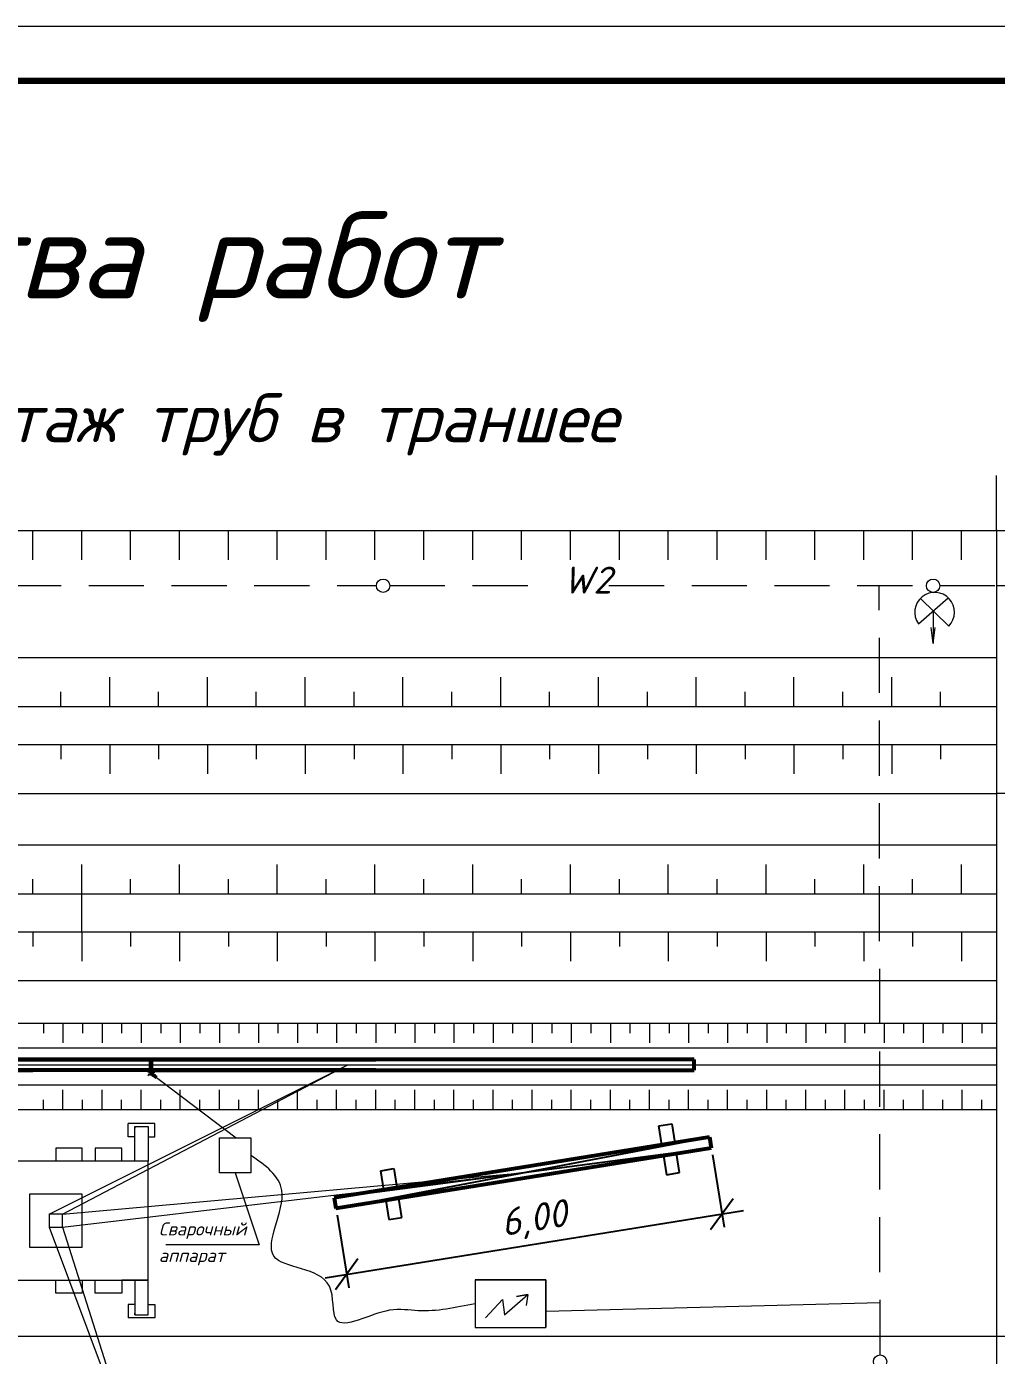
# Model space of a CAD drawing. Header units: millimetres. Extents: x 27137 to 30937, y -4667 to -569.
# Drawn here: x 29736.6 to 29825.9, y -2856.5 to -2734.1 of the extents above; entities that cross this region are included whole.
import ezdxf

# ---------------------------------------------------------------- set-up
doc = ezdxf.new("R2010")
doc.units = ezdxf.units.MM
doc.header["$LTSCALE"] = 0.4
doc.linetypes.add('осевая', pattern=[50.8, 31.75, -6.35, 6.35, -6.35])
doc.linetypes.add('штриховаяX2', pattern=[38.1, 25.4, -12.7])
doc.styles.add('Isocpeur', font='isocpeui.ttf', dxfattribs={"height": 2.5})
doc.styles.get("Standard").update_dxf_attribs({"font": 'isocpeui.ttf', "height": 2.5})
doc.dimstyles.new('06', dxfattribs={"dimtxt": 2.5, "dimasz": 2.5, "dimexe": 1.25, "dimexo": 0.625, "dimtad": 1, "dimdec": 0, "dimlfac": 200, "dimtxsty": 'Standard', "dimblk": 'OBLIQUE', "dimcen": 2.5, "dimdle": 2, "dimadec": 0, "dimazin": 0, "dimtfac": 1, "dimtdec": 0, "dimtmove": 0, "dimatfit": 3, "dimldrblk": 'OBLIQUE', "dimfxl": 1, "dimarcsym": 0})

# ---------------------------------------------------------------- blocks, each defined once
blk = doc.blocks.new('_Oblique')
at = {"color": 0, "linetype": 'ByBlock', "lineweight": -2}
blk.add_line((-0.5, -0.5), (0.5, 0.5), dxfattribs=at)
blk = doc.blocks.new('*D573')
at = {"color": 0, "lineweight": -2, "transparency": 16777216}
for p, q in [((29799.71, -2838.01), (29800.79, -2844.69)), ((29764.06, -2849.34), (29802.57, -2843.14)), ((29765.16, -2843.57), (29766.24, -2850.26))]:
    blk.add_line(p, q, dxfattribs=at)
at = {"layer": 'Defpoints', "color": 0, "transparency": 16777216}
for p in [(29799.61, -2837.39), (29765.06, -2842.96), (29800.59, -2843.46)]:
    blk.add_point(p, dxfattribs=at)
at = {"color": 0, "lineweight": -2, "transparency": 16777216, "xscale": 2.5, "yscale": 2.5, "zscale": 2.5}
for p, rotation in [((29800.59, -2843.46), 9.150594522672801), ((29766.04, -2849.02), 189.1505945226728)]:
    blk.add_blockref('_Oblique', p, dxfattribs=dict(at, rotation=rotation))
at = {"color": 0, "lineweight": 15, "transparency": 16777216, "insert": (29783.31, -2844.09), "char_height": 2.5, "attachment_point": 5, "rotation": 9.1506, "style": 'Isocpeur'}
blk.add_mtext('6,00', dxfattribs=at)

msp = doc.modelspace()

# ---------------------------------------------------------------- linework, layer by layer
at = {"lineweight": 15, "ltscale": 0.5}
for p, q in [((29825.864, -2780.4504), (29825.864, -2775.4504)), ((29825.864, -2780.4504), (29825.864, -2870.967)), ((29818.6899, -2789.1148), (29821.424, -2786.716)), ((29821.4814, -2789.3224), (29818.8641, -2786.7724)), ((29820.0466, -2787.9245), (29820.0466, -2790.9355)), ((29820.0466, -2790.9355), (29819.8525, -2789.4656)), ((29820.0466, -2790.9355), (29820.2381, -2789.4692)), ((29456.1306, -2792.2279), (29825.864, -2792.2279)), ((29429.2253, -2796.7279), (29825.864, -2796.7279)), ((29429.2253, -2800.2279), (29825.864, -2800.2279)), ((29575.0798, -2804.7279), (29825.864, -2804.7279)), ((29856.7253, -2804.7279), (29825.864, -2804.7279)), ((29723.5564, -2809.4779), (29825.864, -2809.4779)), ((29692.1511, -2813.9779), (29825.864, -2813.9779)), ((29741.6511, -2817.4779), (29741.6511, -2813.9779)), ((29692.1511, -2817.4779), (29825.864, -2817.4779)), ((29692.1511, -2821.9779), (29825.864, -2821.9779)), ((29692.1511, -2821.9779), (29746.1511, -2821.9779)), ((29692.1511, -2825.9003), (29825.864, -2825.9003)), ((29692.1511, -2828.1703), (29825.864, -2828.1703)), ((29747.7418, -2830.3799), (29748.4034, -2830.6137)), ((29747.752, -2830.7561), (29748.2813, -2830.2274)), ((29747.7527, -2830.5872), (29748.3829, -2830.392)), ((29747.9047, -2830.2783), (29748.1795, -2830.8171)), ((29747.9481, -2830.7067), (29748.0957, -2830.2566)), ((29748.0196, -2830.4888), (29755.8711, -2836.4441)), ((29692.1511, -2831.5703), (29825.864, -2831.5703)), ((29692.1511, -2833.8403), (29825.864, -2833.8403)), ((29784.3888, -2852.415), (29815.1473, -2851.6296)), ((29424.7253, -2854.7279), (29959.5769, -2854.7279))]:
    msp.add_line(p, q, dxfattribs=at)
at = {"lineweight": 15}
for p, q in [((29424.7253, -2780.5321), (29959.5769, -2780.5321)), ((29737.1511, -2783.2321), (29737.1511, -2780.5321)), ((29741.6511, -2783.2321), (29741.6511, -2780.5321)), ((29746.1511, -2783.2321), (29746.1511, -2780.5321)), ((29750.6511, -2783.2321), (29750.6511, -2780.5321)), ((29755.1511, -2783.2321), (29755.1511, -2780.5321)), ((29759.6511, -2783.2321), (29759.6511, -2780.5321)), ((29764.1511, -2783.2321), (29764.1511, -2780.5321)), ((29764.1511, -2783.2321), (29764.1511, -2780.5321)), ((29768.6511, -2783.2321), (29768.6511, -2780.5321)), ((29773.1511, -2783.2321), (29773.1511, -2780.5321)), ((29777.6511, -2783.2321), (29777.6511, -2780.5321)), ((29782.1511, -2783.2321), (29782.1511, -2780.5321)), ((29786.6511, -2783.2321), (29786.6511, -2780.5321)), ((29791.1511, -2783.2321), (29791.1511, -2780.5321)), ((29795.6511, -2783.2321), (29795.6511, -2780.5321)), ((29800.1511, -2783.2321), (29800.1511, -2780.5321)), ((29800.1511, -2783.2321), (29800.1511, -2780.5321)), ((29804.6511, -2783.2321), (29804.6511, -2780.5321)), ((29804.6511, -2783.2321), (29804.6511, -2780.5321)), ((29809.1511, -2783.2321), (29809.1511, -2780.5321)), ((29813.6511, -2783.2321), (29813.6511, -2780.5321)), ((29818.1511, -2783.2321), (29818.1511, -2780.5321)), ((29818.1511, -2783.2321), (29818.1511, -2780.5321)), ((29822.6511, -2783.2321), (29822.6511, -2780.5321)), ((29744.2253, -2796.7279), (29744.2253, -2794.0279)), ((29744.2253, -2796.7279), (29744.2253, -2794.0279)), ((29744.2253, -2796.7279), (29744.2253, -2794.0279)), ((29744.2253, -2796.7279), (29744.2253, -2794.0279)), ((29744.2253, -2796.7279), (29744.2253, -2794.0279)), ((29744.2253, -2796.7279), (29744.2253, -2794.0279)), ((29753.2253, -2796.7279), (29753.2253, -2794.0279)), ((29753.2253, -2796.7279), (29753.2253, -2794.0279)), ((29753.2253, -2796.7279), (29753.2253, -2794.0279)), ((29753.2253, -2796.7279), (29753.2253, -2794.0279)), ((29762.2253, -2796.7279), (29762.2253, -2794.0279)), ((29762.2253, -2796.7279), (29762.2253, -2794.0279)), ((29762.2253, -2796.7279), (29762.2253, -2794.0279)), ((29762.2253, -2796.7279), (29762.2253, -2794.0279)), ((29762.2253, -2796.7279), (29762.2253, -2794.0279)), ((29762.2253, -2796.7279), (29762.2253, -2794.0279)), ((29771.2253, -2796.7279), (29771.2253, -2794.0279)), ((29771.2253, -2796.7279), (29771.2253, -2794.0279)), ((29771.2253, -2796.7279), (29771.2253, -2794.0279)), ((29771.2253, -2796.7279), (29771.2253, -2794.0279)), ((29780.2253, -2796.7279), (29780.2253, -2794.0279)), ((29780.2253, -2796.7279), (29780.2253, -2794.0279)), ((29780.2253, -2796.7279), (29780.2253, -2794.0279)), ((29780.2253, -2796.7279), (29780.2253, -2794.0279)), ((29780.2253, -2796.7279), (29780.2253, -2794.0279)), ((29780.2253, -2796.7279), (29780.2253, -2794.0279)), ((29789.2253, -2796.7279), (29789.2253, -2794.0279)), ((29789.2253, -2796.7279), (29789.2253, -2794.0279)), ((29789.2253, -2796.7279), (29789.2253, -2794.0279)), ((29789.2253, -2796.7279), (29789.2253, -2794.0279)), ((29798.2253, -2796.7279), (29798.2253, -2794.0279)), ((29798.2253, -2796.7279), (29798.2253, -2794.0279)), ((29798.2253, -2796.7279), (29798.2253, -2794.0279)), ((29798.2253, -2796.7279), (29798.2253, -2794.0279)), ((29798.2253, -2796.7279), (29798.2253, -2794.0279)), ((29798.2253, -2796.7279), (29798.2253, -2794.0279)), ((29807.2253, -2796.7279), (29807.2253, -2794.0279)), ((29807.2253, -2796.7279), (29807.2253, -2794.0279)), ((29807.2253, -2796.7279), (29807.2253, -2794.0279)), ((29807.2253, -2796.7279), (29807.2253, -2794.0279)), ((29816.2253, -2796.7279), (29816.2253, -2794.0279)), ((29816.2253, -2796.7279), (29816.2253, -2794.0279)), ((29816.2253, -2796.7279), (29816.2253, -2794.0279)), ((29816.2253, -2796.7279), (29816.2253, -2794.0279)), ((29816.2253, -2796.7279), (29816.2253, -2794.0279)), ((29816.2253, -2796.7279), (29816.2253, -2794.0279)), ((29739.7253, -2796.7279), (29739.7253, -2795.3779)), ((29748.7253, -2796.7279), (29748.7253, -2795.3779)), ((29748.7253, -2796.7279), (29748.7253, -2795.3779)), ((29757.7253, -2796.7279), (29757.7253, -2795.3779)), ((29766.7253, -2796.7279), (29766.7253, -2795.3779)), ((29766.7253, -2796.7279), (29766.7253, -2795.3779)), ((29775.7253, -2796.7279), (29775.7253, -2795.3779)), ((29784.7253, -2796.7279), (29784.7253, -2795.3779)), ((29784.7253, -2796.7279), (29784.7253, -2795.3779)), ((29793.7253, -2796.7279), (29793.7253, -2795.3779)), ((29802.7253, -2796.7279), (29802.7253, -2795.3779)), ((29802.7253, -2796.7279), (29802.7253, -2795.3779)), ((29811.7253, -2796.7279), (29811.7253, -2795.3779)), ((29820.7253, -2796.7279), (29820.7253, -2795.3779)), ((29820.7253, -2796.7279), (29820.7253, -2795.3779)), ((29739.7253, -2800.2279), (29739.7253, -2801.5779)), ((29744.2253, -2800.2279), (29744.2253, -2802.9279)), ((29744.2253, -2800.2279), (29744.2253, -2802.9279)), ((29744.2253, -2800.2279), (29744.2253, -2802.9279)), ((29744.2253, -2800.2279), (29744.2253, -2802.9279)), ((29744.2253, -2800.2279), (29744.2253, -2802.9279)), ((29744.2253, -2800.2279), (29744.2253, -2802.9279)), ((29744.2253, -2800.2279), (29744.2253, -2802.9279)), ((29744.2253, -2800.2279), (29744.2253, -2802.9279)), ((29748.7253, -2800.2279), (29748.7253, -2801.5779)), ((29748.7253, -2800.2279), (29748.7253, -2801.5779)), ((29753.2253, -2800.2279), (29753.2253, -2802.9279)), ((29753.2253, -2800.2279), (29753.2253, -2802.9279)), ((29753.2253, -2800.2279), (29753.2253, -2802.9279)), ((29757.7253, -2800.2279), (29757.7253, -2801.5779)), ((29762.2253, -2800.2279), (29762.2253, -2802.9279)), ((29762.2253, -2800.2279), (29762.2253, -2802.9279)), ((29762.2253, -2800.2279), (29762.2253, -2802.9279)), ((29762.2253, -2800.2279), (29762.2253, -2802.9279)), ((29762.2253, -2800.2279), (29762.2253, -2802.9279)), ((29762.2253, -2800.2279), (29762.2253, -2802.9279)), ((29762.2253, -2800.2279), (29762.2253, -2802.9279)), ((29762.2253, -2800.2279), (29762.2253, -2802.9279)), ((29766.7253, -2800.2279), (29766.7253, -2801.5779)), ((29766.7253, -2800.2279), (29766.7253, -2801.5779)), ((29771.2253, -2800.2279), (29771.2253, -2802.9279)), ((29771.2253, -2800.2279), (29771.2253, -2802.9279)), ((29771.2253, -2800.2279), (29771.2253, -2802.9279)), ((29775.7253, -2800.2279), (29775.7253, -2801.5779)), ((29780.2253, -2800.2279), (29780.2253, -2802.9279)), ((29780.2253, -2800.2279), (29780.2253, -2802.9279)), ((29780.2253, -2800.2279), (29780.2253, -2802.9279)), ((29780.2253, -2800.2279), (29780.2253, -2802.9279)), ((29780.2253, -2800.2279), (29780.2253, -2802.9279)), ((29780.2253, -2800.2279), (29780.2253, -2802.9279)), ((29780.2253, -2800.2279), (29780.2253, -2802.9279)), ((29780.2253, -2800.2279), (29780.2253, -2802.9279)), ((29784.7253, -2800.2279), (29784.7253, -2801.5779)), ((29784.7253, -2800.2279), (29784.7253, -2801.5779)), ((29789.2253, -2800.2279), (29789.2253, -2802.9279)), ((29789.2253, -2800.2279), (29789.2253, -2802.9279)), ((29789.2253, -2800.2279), (29789.2253, -2802.9279)), ((29793.7253, -2800.2279), (29793.7253, -2801.5779)), ((29798.2253, -2800.2279), (29798.2253, -2802.9279)), ((29798.2253, -2800.2279), (29798.2253, -2802.9279)), ((29798.2253, -2800.2279), (29798.2253, -2802.9279)), ((29798.2253, -2800.2279), (29798.2253, -2802.9279)), ((29798.2253, -2800.2279), (29798.2253, -2802.9279)), ((29798.2253, -2800.2279), (29798.2253, -2802.9279)), ((29798.2253, -2800.2279), (29798.2253, -2802.9279)), ((29798.2253, -2800.2279), (29798.2253, -2802.9279)), ((29802.7253, -2800.2279), (29802.7253, -2801.5779)), ((29802.7253, -2800.2279), (29802.7253, -2801.5779)), ((29807.2253, -2800.2279), (29807.2253, -2802.9279)), ((29807.2253, -2800.2279), (29807.2253, -2802.9279)), ((29807.2253, -2800.2279), (29807.2253, -2802.9279)), ((29811.7253, -2800.2279), (29811.7253, -2801.5779)), ((29816.2253, -2800.2279), (29816.2253, -2802.9279)), ((29816.2253, -2800.2279), (29816.2253, -2802.9279)), ((29816.2253, -2800.2279), (29816.2253, -2802.9279)), ((29816.2253, -2800.2279), (29816.2253, -2802.9279)), ((29816.2253, -2800.2279), (29816.2253, -2802.9279)), ((29816.2253, -2800.2279), (29816.2253, -2802.9279)), ((29816.2253, -2800.2279), (29816.2253, -2802.9279)), ((29816.2253, -2800.2279), (29816.2253, -2802.9279)), ((29820.7253, -2800.2279), (29820.7253, -2801.5779)), ((29820.7253, -2800.2279), (29820.7253, -2801.5779)), ((29741.6511, -2813.9779), (29741.6511, -2811.2779)), ((29741.6511, -2813.9779), (29741.6511, -2811.2779)), ((29741.6511, -2813.9779), (29741.6511, -2811.2779)), ((29741.6511, -2813.9779), (29741.6511, -2811.2779)), ((29741.6511, -2813.9779), (29741.6511, -2811.2779)), ((29741.6511, -2813.9779), (29741.6511, -2811.2779)), ((29741.6511, -2813.9779), (29741.6511, -2811.2779)), ((29741.6511, -2813.9779), (29741.6511, -2811.2779)), ((29750.6511, -2813.9779), (29750.6511, -2811.2779)), ((29750.6511, -2813.9779), (29750.6511, -2811.2779)), ((29759.6511, -2813.9779), (29759.6511, -2811.2779)), ((29759.6511, -2813.9779), (29759.6511, -2811.2779)), ((29759.6511, -2813.9779), (29759.6511, -2811.2779)), ((29759.6511, -2813.9779), (29759.6511, -2811.2779)), ((29759.6511, -2813.9779), (29759.6511, -2811.2779)), ((29759.6511, -2813.9779), (29759.6511, -2811.2779)), ((29759.6511, -2813.9779), (29759.6511, -2811.2779)), ((29759.6511, -2813.9779), (29759.6511, -2811.2779)), ((29768.6511, -2813.9779), (29768.6511, -2811.2779)), ((29768.6511, -2813.9779), (29768.6511, -2811.2779)), ((29777.6511, -2813.9779), (29777.6511, -2811.2779)), ((29777.6511, -2813.9779), (29777.6511, -2811.2779)), ((29777.6511, -2813.9779), (29777.6511, -2811.2779)), ((29777.6511, -2813.9779), (29777.6511, -2811.2779)), ((29777.6511, -2813.9779), (29777.6511, -2811.2779)), ((29777.6511, -2813.9779), (29777.6511, -2811.2779)), ((29777.6511, -2813.9779), (29777.6511, -2811.2779)), ((29777.6511, -2813.9779), (29777.6511, -2811.2779)), ((29786.6511, -2813.9779), (29786.6511, -2811.2779)), ((29786.6511, -2813.9779), (29786.6511, -2811.2779)), ((29795.6511, -2813.9779), (29795.6511, -2811.2779)), ((29795.6511, -2813.9779), (29795.6511, -2811.2779)), ((29795.6511, -2813.9779), (29795.6511, -2811.2779)), ((29795.6511, -2813.9779), (29795.6511, -2811.2779)), ((29795.6511, -2813.9779), (29795.6511, -2811.2779)), ((29795.6511, -2813.9779), (29795.6511, -2811.2779)), ((29795.6511, -2813.9779), (29795.6511, -2811.2779)), ((29795.6511, -2813.9779), (29795.6511, -2811.2779)), ((29804.6511, -2813.9779), (29804.6511, -2811.2779)), ((29804.6511, -2813.9779), (29804.6511, -2811.2779)), ((29813.6511, -2813.9779), (29813.6511, -2811.2779)), ((29813.6511, -2813.9779), (29813.6511, -2811.2779)), ((29813.6511, -2813.9779), (29813.6511, -2811.2779)), ((29813.6511, -2813.9779), (29813.6511, -2811.2779)), ((29813.6511, -2813.9779), (29813.6511, -2811.2779)), ((29813.6511, -2813.9779), (29813.6511, -2811.2779)), ((29813.6511, -2813.9779), (29813.6511, -2811.2779)), ((29813.6511, -2813.9779), (29813.6511, -2811.2779)), ((29822.6511, -2813.9779), (29822.6511, -2811.2779)), ((29822.6511, -2813.9779), (29822.6511, -2811.2779)), ((29737.1511, -2813.9779), (29737.1511, -2812.6279)), ((29746.1511, -2813.9779), (29746.1511, -2812.6279)), ((29755.1511, -2813.9779), (29755.1511, -2812.6279)), ((29764.1511, -2813.9779), (29764.1511, -2812.6279)), ((29773.1511, -2813.9779), (29773.1511, -2812.6279)), ((29782.1511, -2813.9779), (29782.1511, -2812.6279)), ((29791.1511, -2813.9779), (29791.1511, -2812.6279)), ((29800.1511, -2813.9779), (29800.1511, -2812.6279)), ((29809.1511, -2813.9779), (29809.1511, -2812.6279)), ((29818.1511, -2813.9779), (29818.1511, -2812.6279)), ((29737.1511, -2817.4779), (29737.1511, -2818.8279)), ((29741.6511, -2817.4779), (29741.6511, -2820.1779)), ((29741.6511, -2817.4779), (29741.6511, -2820.1779)), ((29741.6511, -2817.4779), (29741.6511, -2820.1779)), ((29741.6511, -2817.4779), (29741.6511, -2820.1779)), ((29741.6511, -2817.4779), (29741.6511, -2820.1779)), ((29741.6511, -2817.4779), (29741.6511, -2820.1779)), ((29741.6511, -2817.4779), (29741.6511, -2820.1779)), ((29741.6511, -2817.4779), (29741.6511, -2820.1779)), ((29746.1511, -2817.4779), (29746.1511, -2818.8279)), ((29750.6511, -2817.4779), (29750.6511, -2820.1779)), ((29750.6511, -2817.4779), (29750.6511, -2820.1779)), ((29755.1511, -2817.4779), (29755.1511, -2818.8279)), ((29759.6511, -2817.4779), (29759.6511, -2820.1779)), ((29759.6511, -2817.4779), (29759.6511, -2820.1779)), ((29759.6511, -2817.4779), (29759.6511, -2820.1779)), ((29759.6511, -2817.4779), (29759.6511, -2820.1779)), ((29759.6511, -2817.4779), (29759.6511, -2820.1779)), ((29759.6511, -2817.4779), (29759.6511, -2820.1779)), ((29759.6511, -2817.4779), (29759.6511, -2820.1779)), ((29759.6511, -2817.4779), (29759.6511, -2820.1779)), ((29764.1511, -2817.4779), (29764.1511, -2818.8279)), ((29764.1511, -2817.4779), (29764.1511, -2818.8279)), ((29768.6511, -2817.4779), (29768.6511, -2820.1779)), ((29768.6511, -2817.4779), (29768.6511, -2820.1779)), ((29773.1511, -2817.4779), (29773.1511, -2818.8279)), ((29777.6511, -2817.4779), (29777.6511, -2820.1779)), ((29777.6511, -2817.4779), (29777.6511, -2820.1779)), ((29777.6511, -2817.4779), (29777.6511, -2820.1779)), ((29777.6511, -2817.4779), (29777.6511, -2820.1779)), ((29777.6511, -2817.4779), (29777.6511, -2820.1779)), ((29777.6511, -2817.4779), (29777.6511, -2820.1779)), ((29777.6511, -2817.4779), (29777.6511, -2820.1779)), ((29777.6511, -2817.4779), (29777.6511, -2820.1779)), ((29782.1511, -2817.4779), (29782.1511, -2818.8279)), ((29786.6511, -2817.4779), (29786.6511, -2820.1779)), ((29786.6511, -2817.4779), (29786.6511, -2820.1779)), ((29791.1511, -2817.4779), (29791.1511, -2818.8279)), ((29795.6511, -2817.4779), (29795.6511, -2820.1779)), ((29795.6511, -2817.4779), (29795.6511, -2820.1779)), ((29795.6511, -2817.4779), (29795.6511, -2820.1779)), ((29795.6511, -2817.4779), (29795.6511, -2820.1779)), ((29795.6511, -2817.4779), (29795.6511, -2820.1779)), ((29795.6511, -2817.4779), (29795.6511, -2820.1779)), ((29795.6511, -2817.4779), (29795.6511, -2820.1779)), ((29795.6511, -2817.4779), (29795.6511, -2820.1779)), ((29800.1511, -2817.4779), (29800.1511, -2818.8279)), ((29804.6511, -2817.4779), (29804.6511, -2820.1779)), ((29804.6511, -2817.4779), (29804.6511, -2820.1779)), ((29809.1511, -2817.4779), (29809.1511, -2818.8279)), ((29813.6511, -2817.4779), (29813.6511, -2820.1779)), ((29813.6511, -2817.4779), (29813.6511, -2820.1779)), ((29813.6511, -2817.4779), (29813.6511, -2820.1779)), ((29813.6511, -2817.4779), (29813.6511, -2820.1779)), ((29813.6511, -2817.4779), (29813.6511, -2820.1779)), ((29813.6511, -2817.4779), (29813.6511, -2820.1779)), ((29813.6511, -2817.4779), (29813.6511, -2820.1779)), ((29813.6511, -2817.4779), (29813.6511, -2820.1779)), ((29818.1511, -2817.4779), (29818.1511, -2818.8279)), ((29822.6511, -2817.4779), (29822.6511, -2820.1779)), ((29822.6511, -2817.4779), (29822.6511, -2820.1779)), ((29738.1208, -2825.9003), (29738.1208, -2826.8003)), ((29738.1208, -2825.9003), (29738.1208, -2826.8003)), ((29739.9208, -2825.9003), (29739.9208, -2827.7003)), ((29739.9208, -2825.9003), (29739.9208, -2827.7003)), ((29739.9208, -2825.9003), (29739.9208, -2827.7003)), ((29739.9208, -2825.9003), (29739.9208, -2827.7003)), ((29739.9208, -2825.9003), (29739.9208, -2827.7003)), ((29739.9208, -2825.9003), (29739.9208, -2827.7003)), ((29739.9208, -2825.9003), (29739.9208, -2827.7003)), ((29739.9208, -2825.9003), (29739.9208, -2827.7003)), ((29739.9208, -2825.9003), (29739.9208, -2827.7003)), ((29741.7208, -2825.9003), (29741.7208, -2826.8003)), ((29741.7208, -2825.9003), (29741.7208, -2826.8003)), ((29743.5208, -2825.9003), (29743.5208, -2827.7003)), ((29743.5208, -2825.9003), (29743.5208, -2827.7003)), ((29743.5208, -2825.9003), (29743.5208, -2827.7003)), ((29743.5208, -2825.9003), (29743.5208, -2827.7003)), ((29743.5208, -2825.9003), (29743.5208, -2827.7003)), ((29743.5208, -2825.9003), (29743.5208, -2827.7003)), ((29743.5208, -2825.9003), (29743.5208, -2827.7003)), ((29743.5208, -2825.9003), (29743.5208, -2827.7003)), ((29743.5208, -2825.9003), (29743.5208, -2827.7003)), ((29745.3208, -2825.9003), (29745.3208, -2826.8003)), ((29745.3208, -2825.9003), (29745.3208, -2826.8003)), ((29747.1208, -2825.9003), (29747.1208, -2827.7003)), ((29747.1208, -2825.9003), (29747.1208, -2827.7003)), ((29747.1208, -2825.9003), (29747.1208, -2827.7003)), ((29747.1208, -2825.9003), (29747.1208, -2827.7003)), ((29747.1208, -2825.9003), (29747.1208, -2827.7003)), ((29747.1208, -2825.9003), (29747.1208, -2827.7003)), ((29747.1208, -2825.9003), (29747.1208, -2827.7003)), ((29747.1208, -2825.9003), (29747.1208, -2827.7003)), ((29747.1208, -2825.9003), (29747.1208, -2827.7003)), ((29748.9208, -2825.9003), (29748.9208, -2826.8003)), ((29748.9208, -2825.9003), (29748.9208, -2826.8003)), ((29750.7208, -2825.9003), (29750.7208, -2827.7003)), ((29750.7208, -2825.9003), (29750.7208, -2827.7003)), ((29750.7208, -2825.9003), (29750.7208, -2827.7003)), ((29750.7208, -2825.9003), (29750.7208, -2827.7003)), ((29750.7208, -2825.9003), (29750.7208, -2827.7003)), ((29750.7208, -2825.9003), (29750.7208, -2827.7003)), ((29750.7208, -2825.9003), (29750.7208, -2827.7003)), ((29750.7208, -2825.9003), (29750.7208, -2827.7003)), ((29750.7208, -2825.9003), (29750.7208, -2827.7003)), ((29752.5208, -2825.9003), (29752.5208, -2826.8003)), ((29752.5208, -2825.9003), (29752.5208, -2826.8003)), ((29754.3208, -2825.9003), (29754.3208, -2827.7003)), ((29754.3208, -2825.9003), (29754.3208, -2827.7003)), ((29754.3208, -2825.9003), (29754.3208, -2827.7003)), ((29754.3208, -2825.9003), (29754.3208, -2827.7003)), ((29754.3208, -2825.9003), (29754.3208, -2827.7003)), ((29754.3208, -2825.9003), (29754.3208, -2827.7003)), ((29754.3208, -2825.9003), (29754.3208, -2827.7003)), ((29754.3208, -2825.9003), (29754.3208, -2827.7003)), ((29754.3208, -2825.9003), (29754.3208, -2827.7003)), ((29754.3208, -2825.9003), (29754.3208, -2827.7003)), ((29754.3208, -2825.9003), (29754.3208, -2827.7003)), ((29754.3208, -2825.9003), (29754.3208, -2827.7003)), ((29756.1208, -2825.9003), (29756.1208, -2826.8003)), ((29756.1208, -2825.9003), (29756.1208, -2826.8003)), ((29756.1208, -2825.9003), (29756.1208, -2826.8003)), ((29756.1208, -2825.9003), (29756.1208, -2826.8003)), ((29757.9208, -2825.9003), (29757.9208, -2827.7003)), ((29757.9208, -2825.9003), (29757.9208, -2827.7003)), ((29757.9208, -2825.9003), (29757.9208, -2827.7003)), ((29757.9208, -2825.9003), (29757.9208, -2827.7003)), ((29757.9208, -2825.9003), (29757.9208, -2827.7003)), ((29757.9208, -2825.9003), (29757.9208, -2827.7003)), ((29757.9208, -2825.9003), (29757.9208, -2827.7003)), ((29757.9208, -2825.9003), (29757.9208, -2827.7003)), ((29757.9208, -2825.9003), (29757.9208, -2827.7003)), ((29759.7208, -2825.9003), (29759.7208, -2826.8003)), ((29759.7208, -2825.9003), (29759.7208, -2826.8003)), ((29761.5208, -2825.9003), (29761.5208, -2827.7003)), ((29761.5208, -2825.9003), (29761.5208, -2827.7003)), ((29761.5208, -2825.9003), (29761.5208, -2827.7003)), ((29761.5208, -2825.9003), (29761.5208, -2827.7003)), ((29761.5208, -2825.9003), (29761.5208, -2827.7003)), ((29761.5208, -2825.9003), (29761.5208, -2827.7003)), ((29763.3208, -2825.9003), (29763.3208, -2826.8003)), ((29763.3208, -2825.9003), (29763.3208, -2826.8003)), ((29765.1208, -2825.9003), (29765.1208, -2827.7003)), ((29765.1208, -2825.9003), (29765.1208, -2827.7003)), ((29765.1208, -2825.9003), (29765.1208, -2827.7003)), ((29765.1208, -2825.9003), (29765.1208, -2827.7003)), ((29765.1208, -2825.9003), (29765.1208, -2827.7003)), ((29765.1208, -2825.9003), (29765.1208, -2827.7003)), ((29766.9208, -2825.9003), (29766.9208, -2826.8003)), ((29766.9208, -2825.9003), (29766.9208, -2826.8003)), ((29768.7208, -2825.9003), (29768.7208, -2827.7003)), ((29768.7208, -2825.9003), (29768.7208, -2827.7003)), ((29768.7208, -2825.9003), (29768.7208, -2827.7003)), ((29770.5208, -2825.9003), (29770.5208, -2826.8003)), ((29770.5208, -2825.9003), (29770.5208, -2826.8003)), ((29772.3208, -2825.9003), (29772.3208, -2827.7003)), ((29772.3208, -2825.9003), (29772.3208, -2827.7003)), ((29772.3208, -2825.9003), (29772.3208, -2827.7003)), ((29774.1208, -2825.9003), (29774.1208, -2826.8003)), ((29774.1208, -2825.9003), (29774.1208, -2826.8003)), ((29775.9208, -2825.9003), (29775.9208, -2827.7003)), ((29775.9208, -2825.9003), (29775.9208, -2827.7003)), ((29775.9208, -2825.9003), (29775.9208, -2827.7003)), ((29775.9208, -2825.9003), (29775.9208, -2827.7003)), ((29775.9208, -2825.9003), (29775.9208, -2827.7003)), ((29775.9208, -2825.9003), (29775.9208, -2827.7003)), ((29777.7208, -2825.9003), (29777.7208, -2826.8003)), ((29777.7208, -2825.9003), (29777.7208, -2826.8003)), ((29777.7208, -2825.9003), (29777.7208, -2826.8003)), ((29777.7208, -2825.9003), (29777.7208, -2826.8003)), ((29779.5208, -2825.9003), (29779.5208, -2827.7003)), ((29779.5208, -2825.9003), (29779.5208, -2827.7003)), ((29779.5208, -2825.9003), (29779.5208, -2827.7003)), ((29781.3208, -2825.9003), (29781.3208, -2826.8003)), ((29781.3208, -2825.9003), (29781.3208, -2826.8003)), ((29783.1208, -2825.9003), (29783.1208, -2827.7003)), ((29783.1208, -2825.9003), (29783.1208, -2827.7003)), ((29783.1208, -2825.9003), (29783.1208, -2827.7003)), ((29784.9208, -2825.9003), (29784.9208, -2826.8003)), ((29784.9208, -2825.9003), (29784.9208, -2826.8003)), ((29786.7208, -2825.9003), (29786.7208, -2827.7003)), ((29786.7208, -2825.9003), (29786.7208, -2827.7003)), ((29786.7208, -2825.9003), (29786.7208, -2827.7003)), ((29788.5208, -2825.9003), (29788.5208, -2826.8003)), ((29788.5208, -2825.9003), (29788.5208, -2826.8003)), ((29790.3208, -2825.9003), (29790.3208, -2827.7003)), ((29790.3208, -2825.9003), (29790.3208, -2827.7003)), ((29790.3208, -2825.9003), (29790.3208, -2827.7003)), ((29792.1208, -2825.9003), (29792.1208, -2826.8003)), ((29792.1208, -2825.9003), (29792.1208, -2826.8003)), ((29793.9208, -2825.9003), (29793.9208, -2827.7003)), ((29793.9208, -2825.9003), (29793.9208, -2827.7003)), ((29793.9208, -2825.9003), (29793.9208, -2827.7003)), ((29793.9208, -2825.9003), (29793.9208, -2827.7003)), ((29793.9208, -2825.9003), (29793.9208, -2827.7003)), ((29793.9208, -2825.9003), (29793.9208, -2827.7003)), ((29795.7208, -2825.9003), (29795.7208, -2826.8003)), ((29795.7208, -2825.9003), (29795.7208, -2826.8003)), ((29795.7208, -2825.9003), (29795.7208, -2826.8003)), ((29795.7208, -2825.9003), (29795.7208, -2826.8003)), ((29797.5208, -2825.9003), (29797.5208, -2827.7003)), ((29797.5208, -2825.9003), (29797.5208, -2827.7003)), ((29797.5208, -2825.9003), (29797.5208, -2827.7003)), ((29797.5208, -2825.9003), (29797.5208, -2827.7003)), ((29797.5208, -2825.9003), (29797.5208, -2827.7003)), ((29797.5208, -2825.9003), (29797.5208, -2827.7003)), ((29799.3208, -2825.9003), (29799.3208, -2826.8003)), ((29799.3208, -2825.9003), (29799.3208, -2826.8003)), ((29799.3208, -2825.9003), (29799.3208, -2826.8003)), ((29799.3208, -2825.9003), (29799.3208, -2826.8003)), ((29801.1208, -2825.9003), (29801.1208, -2827.7003)), ((29801.1208, -2825.9003), (29801.1208, -2827.7003)), ((29801.1208, -2825.9003), (29801.1208, -2827.7003)), ((29802.9208, -2825.9003), (29802.9208, -2826.8003)), ((29802.9208, -2825.9003), (29802.9208, -2826.8003)), ((29804.7208, -2825.9003), (29804.7208, -2827.7003)), ((29804.7208, -2825.9003), (29804.7208, -2827.7003)), ((29804.7208, -2825.9003), (29804.7208, -2827.7003)), ((29806.5208, -2825.9003), (29806.5208, -2826.8003)), ((29806.5208, -2825.9003), (29806.5208, -2826.8003)), ((29808.3208, -2825.9003), (29808.3208, -2827.7003)), ((29808.3208, -2825.9003), (29808.3208, -2827.7003)), ((29808.3208, -2825.9003), (29808.3208, -2827.7003)), ((29810.1208, -2825.9003), (29810.1208, -2826.8003)), ((29810.1208, -2825.9003), (29810.1208, -2826.8003)), ((29811.9208, -2825.9003), (29811.9208, -2827.7003)), ((29811.9208, -2825.9003), (29811.9208, -2827.7003)), ((29811.9208, -2825.9003), (29811.9208, -2827.7003)), ((29811.9208, -2825.9003), (29811.9208, -2827.7003)), ((29811.9208, -2825.9003), (29811.9208, -2827.7003)), ((29811.9208, -2825.9003), (29811.9208, -2827.7003)), ((29813.7208, -2825.9003), (29813.7208, -2826.8003)), ((29813.7208, -2825.9003), (29813.7208, -2826.8003)), ((29813.7208, -2825.9003), (29813.7208, -2826.8003)), ((29813.7208, -2825.9003), (29813.7208, -2826.8003)), ((29815.5208, -2825.9003), (29815.5208, -2827.7003)), ((29815.5208, -2825.9003), (29815.5208, -2827.7003)), ((29815.5208, -2825.9003), (29815.5208, -2827.7003)), ((29815.5208, -2825.9003), (29815.5208, -2827.7003)), ((29815.5208, -2825.9003), (29815.5208, -2827.7003)), ((29815.5208, -2825.9003), (29815.5208, -2827.7003)), ((29817.3208, -2825.9003), (29817.3208, -2826.8003)), ((29817.3208, -2825.9003), (29817.3208, -2826.8003)), ((29817.3208, -2825.9003), (29817.3208, -2826.8003)), ((29817.3208, -2825.9003), (29817.3208, -2826.8003)), ((29819.1208, -2825.9003), (29819.1208, -2827.7003)), ((29819.1208, -2825.9003), (29819.1208, -2827.7003)), ((29819.1208, -2825.9003), (29819.1208, -2827.7003)), ((29820.9208, -2825.9003), (29820.9208, -2826.8003)), ((29820.9208, -2825.9003), (29820.9208, -2826.8003)), ((29822.7208, -2825.9003), (29822.7208, -2827.7003)), ((29822.7208, -2825.9003), (29822.7208, -2827.7003)), ((29822.7208, -2825.9003), (29822.7208, -2827.7003)), ((29824.5208, -2825.9003), (29824.5208, -2826.8003)), ((29824.5208, -2825.9003), (29824.5208, -2826.8003)), ((29738.6504, -2843.4752), (29766.1402, -2829.7279)), ((29739.8656, -2843.4752), (29766.1402, -2829.7279)), ((29738.1208, -2833.8403), (29738.1208, -2832.9403)), ((29738.1208, -2833.8403), (29738.1208, -2832.9403)), ((29739.9208, -2833.8403), (29739.9208, -2832.0403)), ((29739.9208, -2833.8403), (29739.9208, -2832.0403)), ((29739.9208, -2833.8403), (29739.9208, -2832.0403)), ((29739.9208, -2833.8403), (29739.9208, -2832.0403)), ((29739.9208, -2833.8403), (29739.9208, -2832.0403)), ((29739.9208, -2833.8403), (29739.9208, -2832.0403)), ((29739.9208, -2833.8403), (29739.9208, -2832.0403)), ((29739.9208, -2833.8403), (29739.9208, -2832.0403)), ((29739.9208, -2833.8403), (29739.9208, -2832.0403)), ((29741.7208, -2833.8403), (29741.7208, -2832.9403)), ((29741.7208, -2833.8403), (29741.7208, -2832.9403)), ((29743.5208, -2833.8403), (29743.5208, -2832.0403)), ((29743.5208, -2833.8403), (29743.5208, -2832.0403)), ((29743.5208, -2833.8403), (29743.5208, -2832.0403)), ((29743.5208, -2833.8403), (29743.5208, -2832.0403)), ((29743.5208, -2833.8403), (29743.5208, -2832.0403)), ((29743.5208, -2833.8403), (29743.5208, -2832.0403)), ((29743.5208, -2833.8403), (29743.5208, -2832.0403)), ((29743.5208, -2833.8403), (29743.5208, -2832.0403)), ((29743.5208, -2833.8403), (29743.5208, -2832.0403)), ((29745.3208, -2833.8403), (29745.3208, -2832.9403)), ((29745.3208, -2833.8403), (29745.3208, -2832.9403)), ((29747.1208, -2833.8403), (29747.1208, -2832.0403)), ((29747.1208, -2833.8403), (29747.1208, -2832.0403)), ((29747.1208, -2833.8403), (29747.1208, -2832.0403)), ((29747.1208, -2833.8403), (29747.1208, -2832.0403)), ((29747.1208, -2833.8403), (29747.1208, -2832.0403)), ((29747.1208, -2833.8403), (29747.1208, -2832.0403)), ((29747.1208, -2833.8403), (29747.1208, -2832.0403)), ((29747.1208, -2833.8403), (29747.1208, -2832.0403)), ((29747.1208, -2833.8403), (29747.1208, -2832.0403)), ((29748.9208, -2833.8403), (29748.9208, -2832.9403)), ((29748.9208, -2833.8403), (29748.9208, -2832.9403)), ((29750.7208, -2833.8403), (29750.7208, -2832.0403)), ((29750.7208, -2833.8403), (29750.7208, -2832.0403)), ((29750.7208, -2833.8403), (29750.7208, -2832.0403)), ((29750.7208, -2833.8403), (29750.7208, -2832.0403)), ((29750.7208, -2833.8403), (29750.7208, -2832.0403)), ((29750.7208, -2833.8403), (29750.7208, -2832.0403)), ((29750.7208, -2833.8403), (29750.7208, -2832.0403)), ((29750.7208, -2833.8403), (29750.7208, -2832.0403)), ((29750.7208, -2833.8403), (29750.7208, -2832.0403)), ((29752.5208, -2833.8403), (29752.5208, -2832.9403)), ((29752.5208, -2833.8403), (29752.5208, -2832.9403)), ((29754.3208, -2833.8403), (29754.3208, -2832.0403)), ((29754.3208, -2833.8403), (29754.3208, -2832.0403)), ((29754.3208, -2833.8403), (29754.3208, -2832.0403)), ((29754.3208, -2833.8403), (29754.3208, -2832.0403)), ((29754.3208, -2833.8403), (29754.3208, -2832.0403)), ((29754.3208, -2833.8403), (29754.3208, -2832.0403)), ((29754.3208, -2833.8403), (29754.3208, -2832.0403)), ((29754.3208, -2833.8403), (29754.3208, -2832.0403)), ((29754.3208, -2833.8403), (29754.3208, -2832.0403)), ((29754.3208, -2833.8403), (29754.3208, -2832.0403)), ((29754.3208, -2833.8403), (29754.3208, -2832.0403)), ((29754.3208, -2833.8403), (29754.3208, -2832.0403)), ((29756.1208, -2833.8403), (29756.1208, -2832.9403)), ((29756.1208, -2833.8403), (29756.1208, -2832.9403)), ((29756.1208, -2833.8403), (29756.1208, -2832.9403)), ((29756.1208, -2833.8403), (29756.1208, -2832.9403)), ((29757.9208, -2833.8403), (29757.9208, -2832.0403)), ((29757.9208, -2833.8403), (29757.9208, -2832.0403)), ((29757.9208, -2833.8403), (29757.9208, -2832.0403)), ((29757.9208, -2833.8403), (29757.9208, -2832.0403)), ((29757.9208, -2833.8403), (29757.9208, -2832.0403)), ((29757.9208, -2833.8403), (29757.9208, -2832.0403)), ((29757.9208, -2833.8403), (29757.9208, -2832.0403)), ((29757.9208, -2833.8403), (29757.9208, -2832.0403)), ((29757.9208, -2833.8403), (29757.9208, -2832.0403)), ((29759.7208, -2833.8403), (29759.7208, -2832.9403)), ((29759.7208, -2833.8403), (29759.7208, -2832.9403)), ((29761.5208, -2833.8403), (29761.5208, -2832.0403)), ((29761.5208, -2833.8403), (29761.5208, -2832.0403)), ((29761.5208, -2833.8403), (29761.5208, -2832.0403)), ((29761.5208, -2833.8403), (29761.5208, -2832.0403)), ((29761.5208, -2833.8403), (29761.5208, -2832.0403)), ((29761.5208, -2833.8403), (29761.5208, -2832.0403)), ((29763.3208, -2833.8403), (29763.3208, -2832.9403)), ((29763.3208, -2833.8403), (29763.3208, -2832.9403)), ((29765.1208, -2833.8403), (29765.1208, -2832.0403)), ((29765.1208, -2833.8403), (29765.1208, -2832.0403)), ((29765.1208, -2833.8403), (29765.1208, -2832.0403)), ((29765.1208, -2833.8403), (29765.1208, -2832.0403)), ((29765.1208, -2833.8403), (29765.1208, -2832.0403)), ((29765.1208, -2833.8403), (29765.1208, -2832.0403)), ((29766.9208, -2833.8403), (29766.9208, -2832.9403)), ((29766.9208, -2833.8403), (29766.9208, -2832.9403)), ((29768.7208, -2833.8403), (29768.7208, -2832.0403)), ((29768.7208, -2833.8403), (29768.7208, -2832.0403)), ((29768.7208, -2833.8403), (29768.7208, -2832.0403)), ((29770.5208, -2833.8403), (29770.5208, -2832.9403)), ((29770.5208, -2833.8403), (29770.5208, -2832.9403)), ((29772.3208, -2833.8403), (29772.3208, -2832.0403)), ((29772.3208, -2833.8403), (29772.3208, -2832.0403)), ((29772.3208, -2833.8403), (29772.3208, -2832.0403)), ((29774.1208, -2833.8403), (29774.1208, -2832.9403)), ((29774.1208, -2833.8403), (29774.1208, -2832.9403)), ((29775.9208, -2833.8403), (29775.9208, -2832.0403)), ((29775.9208, -2833.8403), (29775.9208, -2832.0403)), ((29775.9208, -2833.8403), (29775.9208, -2832.0403)), ((29775.9208, -2833.8403), (29775.9208, -2832.0403)), ((29775.9208, -2833.8403), (29775.9208, -2832.0403)), ((29775.9208, -2833.8403), (29775.9208, -2832.0403)), ((29777.7208, -2833.8403), (29777.7208, -2832.9403)), ((29777.7208, -2833.8403), (29777.7208, -2832.9403)), ((29777.7208, -2833.8403), (29777.7208, -2832.9403)), ((29777.7208, -2833.8403), (29777.7208, -2832.9403)), ((29779.5208, -2833.8403), (29779.5208, -2832.0403)), ((29779.5208, -2833.8403), (29779.5208, -2832.0403)), ((29779.5208, -2833.8403), (29779.5208, -2832.0403)), ((29781.3208, -2833.8403), (29781.3208, -2832.9403)), ((29781.3208, -2833.8403), (29781.3208, -2832.9403)), ((29783.1208, -2833.8403), (29783.1208, -2832.0403)), ((29783.1208, -2833.8403), (29783.1208, -2832.0403)), ((29783.1208, -2833.8403), (29783.1208, -2832.0403)), ((29784.9208, -2833.8403), (29784.9208, -2832.9403)), ((29784.9208, -2833.8403), (29784.9208, -2832.9403)), ((29786.7208, -2833.8403), (29786.7208, -2832.0403)), ((29786.7208, -2833.8403), (29786.7208, -2832.0403)), ((29786.7208, -2833.8403), (29786.7208, -2832.0403)), ((29788.5208, -2833.8403), (29788.5208, -2832.9403)), ((29788.5208, -2833.8403), (29788.5208, -2832.9403)), ((29790.3208, -2833.8403), (29790.3208, -2832.0403)), ((29790.3208, -2833.8403), (29790.3208, -2832.0403)), ((29790.3208, -2833.8403), (29790.3208, -2832.0403)), ((29792.1208, -2833.8403), (29792.1208, -2832.9403)), ((29792.1208, -2833.8403), (29792.1208, -2832.9403)), ((29793.9208, -2833.8403), (29793.9208, -2832.0403)), ((29793.9208, -2833.8403), (29793.9208, -2832.0403)), ((29793.9208, -2833.8403), (29793.9208, -2832.0403)), ((29793.9208, -2833.8403), (29793.9208, -2832.0403)), ((29793.9208, -2833.8403), (29793.9208, -2832.0403)), ((29793.9208, -2833.8403), (29793.9208, -2832.0403)), ((29795.7208, -2833.8403), (29795.7208, -2832.9403)), ((29795.7208, -2833.8403), (29795.7208, -2832.9403)), ((29795.7208, -2833.8403), (29795.7208, -2832.9403)), ((29795.7208, -2833.8403), (29795.7208, -2832.9403)), ((29797.5208, -2833.8403), (29797.5208, -2832.0403)), ((29797.5208, -2833.8403), (29797.5208, -2832.0403)), ((29797.5208, -2833.8403), (29797.5208, -2832.0403)), ((29797.5208, -2833.8403), (29797.5208, -2832.0403)), ((29797.5208, -2833.8403), (29797.5208, -2832.0403)), ((29797.5208, -2833.8403), (29797.5208, -2832.0403)), ((29799.3208, -2833.8403), (29799.3208, -2832.9403)), ((29799.3208, -2833.8403), (29799.3208, -2832.9403)), ((29799.3208, -2833.8403), (29799.3208, -2832.9403)), ((29799.3208, -2833.8403), (29799.3208, -2832.9403)), ((29801.1208, -2833.8403), (29801.1208, -2832.0403)), ((29801.1208, -2833.8403), (29801.1208, -2832.0403)), ((29801.1208, -2833.8403), (29801.1208, -2832.0403)), ((29802.9208, -2833.8403), (29802.9208, -2832.9403)), ((29802.9208, -2833.8403), (29802.9208, -2832.9403)), ((29804.7208, -2833.8403), (29804.7208, -2832.0403)), ((29804.7208, -2833.8403), (29804.7208, -2832.0403)), ((29804.7208, -2833.8403), (29804.7208, -2832.0403)), ((29806.5208, -2833.8403), (29806.5208, -2832.9403)), ((29806.5208, -2833.8403), (29806.5208, -2832.9403)), ((29808.3208, -2833.8403), (29808.3208, -2832.0403)), ((29808.3208, -2833.8403), (29808.3208, -2832.0403)), ((29808.3208, -2833.8403), (29808.3208, -2832.0403)), ((29810.1208, -2833.8403), (29810.1208, -2832.9403)), ((29810.1208, -2833.8403), (29810.1208, -2832.9403)), ((29811.9208, -2833.8403), (29811.9208, -2832.0403)), ((29811.9208, -2833.8403), (29811.9208, -2832.0403)), ((29811.9208, -2833.8403), (29811.9208, -2832.0403)), ((29811.9208, -2833.8403), (29811.9208, -2832.0403)), ((29811.9208, -2833.8403), (29811.9208, -2832.0403)), ((29811.9208, -2833.8403), (29811.9208, -2832.0403)), ((29813.7208, -2833.8403), (29813.7208, -2832.9403)), ((29813.7208, -2833.8403), (29813.7208, -2832.9403)), ((29813.7208, -2833.8403), (29813.7208, -2832.9403)), ((29813.7208, -2833.8403), (29813.7208, -2832.9403)), ((29815.5208, -2833.8403), (29815.5208, -2832.0403)), ((29815.5208, -2833.8403), (29815.5208, -2832.0403)), ((29815.5208, -2833.8403), (29815.5208, -2832.0403)), ((29815.5208, -2833.8403), (29815.5208, -2832.0403)), ((29815.5208, -2833.8403), (29815.5208, -2832.0403)), ((29815.5208, -2833.8403), (29815.5208, -2832.0403)), ((29817.3208, -2833.8403), (29817.3208, -2832.9403)), ((29817.3208, -2833.8403), (29817.3208, -2832.9403)), ((29817.3208, -2833.8403), (29817.3208, -2832.9403)), ((29817.3208, -2833.8403), (29817.3208, -2832.9403)), ((29819.1208, -2833.8403), (29819.1208, -2832.0403)), ((29819.1208, -2833.8403), (29819.1208, -2832.0403)), ((29819.1208, -2833.8403), (29819.1208, -2832.0403)), ((29820.9208, -2833.8403), (29820.9208, -2832.9403)), ((29820.9208, -2833.8403), (29820.9208, -2832.9403)), ((29822.7208, -2833.8403), (29822.7208, -2832.0403)), ((29822.7208, -2833.8403), (29822.7208, -2832.0403)), ((29822.7208, -2833.8403), (29822.7208, -2832.0403)), ((29824.5208, -2833.8403), (29824.5208, -2832.9403)), ((29824.5208, -2833.8403), (29824.5208, -2832.9403)), ((29745.9416, -2836.3627), (29745.9416, -2835.1475)), ((29748.372, -2835.1475), (29745.9416, -2835.1475)), ((29748.372, -2836.3627), (29748.372, -2835.1475)), ((29746.5492, -2836.3627), (29745.9416, -2836.3627)), ((29746.5492, -2838.6144), (29746.5492, -2835.4168)), ((29746.5492, -2835.4168), (29747.7644, -2835.4168)), ((29746.5492, -2835.4168), (29746.5492, -2835.5765)), ((29747.7644, -2835.4168), (29747.7644, -2838.6144)), ((29747.7644, -2836.3627), (29748.372, -2836.3627)), ((29741.6884, -2837.3993), (29739.258, -2837.3993)), ((29739.258, -2837.3993), (29739.258, -2838.6144)), ((29741.6884, -2838.6144), (29741.6884, -2837.3993)), ((29745.334, -2837.3993), (29742.9036, -2837.3993)), ((29745.334, -2837.3993), (29742.9036, -2837.3993)), ((29742.9036, -2837.3993), (29742.9036, -2838.6144)), ((29745.334, -2838.6144), (29745.334, -2837.3993)), ((29745.334, -2838.6144), (29745.334, -2837.3993)), ((29747.7644, -2838.6144), (29730.7516, -2838.6144)), ((29747.7644, -2849.5512), (29747.7644, -2838.6144)), ((29739.8656, -2844.6904), (29782.5359, -2839.6356)), ((29739.8656, -2843.4752), (29782.5359, -2839.6356)), ((29755.7876, -2839.6875), (29757.9771, -2846.2915)), ((29741.6884, -2841.6524), (29736.8276, -2841.6524)), ((29736.8276, -2841.6524), (29736.8276, -2846.5132)), ((29741.6884, -2844.0828), (29741.6884, -2841.6524)), ((29739.258, -2843.4752), (29738.6504, -2843.4752)), ((29738.6504, -2843.4752), (29738.6504, -2844.6904)), ((29739.8656, -2843.4752), (29738.6504, -2843.4752)), ((29738.6504, -2843.4752), (29738.6504, -2844.0828)), ((29739.8656, -2843.4752), (29738.6504, -2843.4752)), ((29738.6504, -2843.4752), (29738.6504, -2844.6904)), ((29739.8656, -2843.4752), (29739.258, -2843.4752)), ((29739.8656, -2844.6904), (29739.8656, -2843.4752)), ((29739.8656, -2844.6904), (29739.8656, -2843.4752)), ((29739.8656, -2844.6904), (29739.8656, -2843.4752)), ((29738.6504, -2844.0828), (29738.6504, -2844.6904)), ((29738.6504, -2844.6904), (29739.8656, -2844.6904)), ((29738.6504, -2844.6904), (29739.8656, -2844.6904)), ((29738.6504, -2844.6904), (29739.258, -2844.6904)), ((29738.6504, -2844.6904), (29746.7825, -2866.4137)), ((29739.258, -2844.6904), (29739.8656, -2844.6904)), ((29739.8656, -2844.6904), (29746.7825, -2866.4137)), ((29741.6884, -2846.5132), (29741.6884, -2844.0828)), ((29757.9771, -2846.2915), (29749.3851, -2846.2915)), ((29736.8276, -2846.5132), (29741.6884, -2846.5132)), ((29730.7516, -2849.5512), (29747.7644, -2849.5512)), ((29739.258, -2850.7664), (29739.258, -2849.5512)), ((29741.6884, -2849.5512), (29741.6884, -2850.7664)), ((29742.9036, -2850.7664), (29742.9036, -2849.5512)), ((29746.5492, -2849.5512), (29745.334, -2849.5512)), ((29745.334, -2849.5512), (29745.334, -2850.7664)), ((29745.334, -2849.5512), (29745.334, -2850.7664)), ((29747.7644, -2849.5512), (29746.5492, -2849.5512)), ((29747.7644, -2849.5512), (29746.5492, -2849.5512)), ((29746.5492, -2849.5512), (29746.5492, -2852.7489)), ((29747.7644, -2852.7489), (29747.7644, -2849.5512)), ((29741.6884, -2850.7664), (29739.258, -2850.7664)), ((29745.334, -2850.7664), (29742.9036, -2850.7664)), ((29745.334, -2850.7664), (29742.9036, -2850.7664)), ((29746.5492, -2851.803), (29745.9416, -2851.803)), ((29745.9416, -2851.803), (29745.9416, -2853.0182)), ((29747.7644, -2851.803), (29748.372, -2851.803)), ((29748.372, -2851.803), (29748.372, -2853.0182)), ((29748.372, -2853.0182), (29745.9416, -2853.0182)), ((29746.5492, -2852.7489), (29746.5492, -2852.5892)), ((29746.5492, -2852.7489), (29747.7644, -2852.7489))]:
    msp.add_line(p, q, dxfattribs=at)
at = {"linetype": 'штриховаяX2', "lineweight": 15, "ltscale": 0.5}
for p, q in [((29719.4423, -2785.5998), (29768.7798, -2785.5998)), ((29770.0129, -2785.5998), (29785.1548, -2785.5998)), ((29790.1888, -2785.5998), (29819.4156, -2785.5998)), ((29815.1521, -2856.4452), (29815.0817, -2785.5998)), ((29820.6488, -2785.5998), (29825.864, -2785.5998)), ((29825.864, -2785.5998), (29839.3865, -2785.5998))]:
    msp.add_line(p, q, dxfattribs=at)
at = {"lineweight": 53, "ltscale": 0.5}
for p, q in [((29692.1511, -2829.2279), (29752.1511, -2829.2279)), ((29798.0346, -2829.2279), (29708.7322, -2829.2279)), ((29752.1511, -2829.2279), (29768.7322, -2829.2279)), ((29798.0346, -2830.2279), (29798.0346, -2829.2279)), ((29692.1511, -2830.2279), (29737.1511, -2830.2279)), ((29748.0346, -2830.2279), (29698.0346, -2830.2279)), ((29768.7322, -2830.2279), (29709.3362, -2830.2279)), ((29748.0346, -2830.2279), (29798.0346, -2830.2279)), ((29799.4545, -2836.4032), (29764.8999, -2841.9693)), ((29799.4545, -2836.4032), (29799.6136, -2837.3905)), ((29799.6136, -2837.3905), (29765.059, -2842.9565)), ((29764.8999, -2841.9693), (29765.059, -2842.9565))]:
    msp.add_line(p, q, dxfattribs=at)
at = {"lineweight": 60, "ltscale": 0.5}
msp.add_line((29748.0346, -2830.2279), (29748.0346, -2829.2279), dxfattribs=at)
at = {"linetype": 'осевая', "lineweight": 15, "ltscale": 0.5}
for p in [(29424.7253, -2829.7279), (29644.0744, -2829.7279)]:
    msp.add_line(p, (29825.864, -2829.7279), dxfattribs=at)
at = {"lineweight": 50, "ltscale": 0.5}
msp.add_line((29748.0196, -2830.4888), (29748.5501, -2830.8912), dxfattribs=at)
at = {"ltscale": 0.5}
for p, q in [((29794.7769, -2835.3577), (29795.9724, -2835.1651)), ((29795.0594, -2837.1112), (29794.7769, -2835.3577)), ((29795.9724, -2835.1651), (29796.2548, -2836.9186)), ((29765.059, -2842.9565), (29799.4545, -2836.4032)), ((29799.6136, -2837.3905), (29764.8999, -2841.9693)), ((29799.6136, -2837.3905), (29765.059, -2842.9565)), ((29795.2184, -2838.0985), (29795.5008, -2839.852)), ((29796.6963, -2839.6594), (29796.4138, -2837.9059)), ((29769.1969, -2839.4781), (29770.3924, -2839.2856)), ((29769.4794, -2841.2316), (29769.1969, -2839.4781)), ((29770.3924, -2839.2856), (29770.6748, -2841.0391)), ((29795.5008, -2839.852), (29796.6963, -2839.6594)), ((29769.6384, -2842.2189), (29769.9208, -2843.9724)), ((29771.1163, -2843.7798), (29770.8338, -2842.0263)), ((29769.9208, -2843.9724), (29771.1163, -2843.7798))]:
    msp.add_line(p, q, dxfattribs=at)
at = {"lineweight": 15, "ltscale": 0.01}
for p, q in [((29784.3888, -2849.5332), (29777.8595, -2849.5332)), ((29777.8595, -2849.5332), (29784.3888, -2849.5332)), ((29777.8595, -2849.5332), (29777.8595, -2853.9187)), ((29784.3888, -2851.726), (29784.3888, -2849.5332)), ((29784.3888, -2849.5332), (29784.3888, -2851.726)), ((29780.5786, -2852.7468), (29782.7085, -2850.8911)), ((29782.7085, -2850.8911), (29781.6662, -2851.0721)), ((29781.6662, -2851.0721), (29782.7085, -2850.8911)), ((29782.7085, -2850.8911), (29782.5726, -2851.8868)), ((29784.3888, -2851.726), (29784.3888, -2850.3479)), ((29778.8112, -2853.0184), (29780.3973, -2851.3437)), ((29780.3973, -2851.3437), (29780.5786, -2852.7468)), ((29784.3888, -2851.726), (29784.3888, -2853.9187)), ((29784.3888, -2853.9187), (29784.3888, -2851.726)), ((29784.3888, -2851.726), (29784.3888, -2853.104)), ((29777.8595, -2853.9187), (29784.3888, -2853.9187))]:
    msp.add_line(p, q, dxfattribs=at)
at = {"color": 7, "lineweight": 15}
msp.add_lwpolyline([(29377.2396, -3328.1159), (30218.2396, -3328.1159), (30218.2396, -2734.1159), (29377.2396, -2734.1159)], close=True, dxfattribs=at)
at = {"lineweight": 15, "const_width": 0.6}
msp.add_lwpolyline([(29397.2396, -3323.1159), (30213.2396, -3323.1159), (30213.2396, -2739.1159), (29397.2396, -2739.1159)], close=True, dxfattribs=at)
msp.add_lwpolyline([(29397.2396, -2739.1159), (30213.2396, -2739.1159), (30213.2396, -3323.1159), (29397.2396, -3323.1159)], dxfattribs=at)
at = {"lineweight": 15, "ltscale": 0.01}
msp.add_lwpolyline([(29754.3469, -2836.4441), (29757.2284, -2836.4441), (29757.2284, -2839.6875), (29754.3469, -2839.6875)], close=True, dxfattribs=at)
at = {"lineweight": 15, "ltscale": 0.5}
for centre in [(29769.3963, -2785.6091), (29820.0322, -2785.6091), (29815.1527, -2857.0619)]:
    msp.add_circle(centre, 0.6167, dxfattribs=at)
msp.add_arc((29820.1727, -2788.0474), 1.8271, 315.74633, 215.748105, dxfattribs=at)
at = {"lineweight": 15, "ltscale": 0.01}
msp.add_spline([(29777.8595, -2851.726), (29772.6331, -2852.3779), (29769.9888, -2852.3372), (29765.097, -2853.2114), (29764.4496, -2850.1067), (29759.346, -2847.3396), (29760.0751, -2841.2956), (29757.2284, -2838.0658)], degree=3, dxfattribs=at)

# ---------------------------------------------------------------- texts
at = {"lineweight": 15, "insert": (29645.4763, -2751.1469), "char_height": 8, "attachment_point": 1}
msp.add_mtext_dynamic_manual_height_columns('Схемы производства работ', width=157.001744, gutter_width=12.5, heights=[0], dxfattribs=at)
at = {"lineweight": 15, "style": 'Isocpeur'}
for s, width, insert, char_height, attachment_point in [('Монтаж труб в траншее', 148.56988, (29757.4862, -2773.6169), 4.5, 8), ('Сварочный', 7.116819, (29748.7501, -2844.2438), 1.2, 1), ('аппарат', 7.116819, (29748.7501, -2846.6849), 1.2, 1)]:
    msp.add_mtext_dynamic_manual_height_columns(s, width=width, gutter_width=12.5, heights=[0], dxfattribs=dict(at, insert=insert, char_height=char_height, attachment_point=attachment_point))
at = {"linetype": 'штриховаяX2', "lineweight": 15, "insert": (29785.97, -2783.8469), "char_height": 2.48181, "attachment_point": 1, "style": 'Isocpeur'}
msp.add_mtext_dynamic_manual_height_columns('W2', width=3.719358, gutter_width=12.5, heights=[0], dxfattribs=at)

# ---------------------------------------------------------------- dimensions: what is measured, and where the dimension line sits
at = {"lineweight": 15}
dim = msp.add_linear_dim(base=(29800.591, -2843.4585), p1=(29765.059, -2842.9565), p2=(29799.6136, -2837.3905), angle=9.150595, text='6,00', dimstyle='06', override={"dimtxsty": 'Isocpeur'}, dxfattribs=at)
dim.commit()
dim.dimension.update_dxf_attribs({"geometry": '*D573', "text_midpoint": (29783.6488, -2846.1875), "dimtype": 161})

doc.saveas('drawing.dxf')
